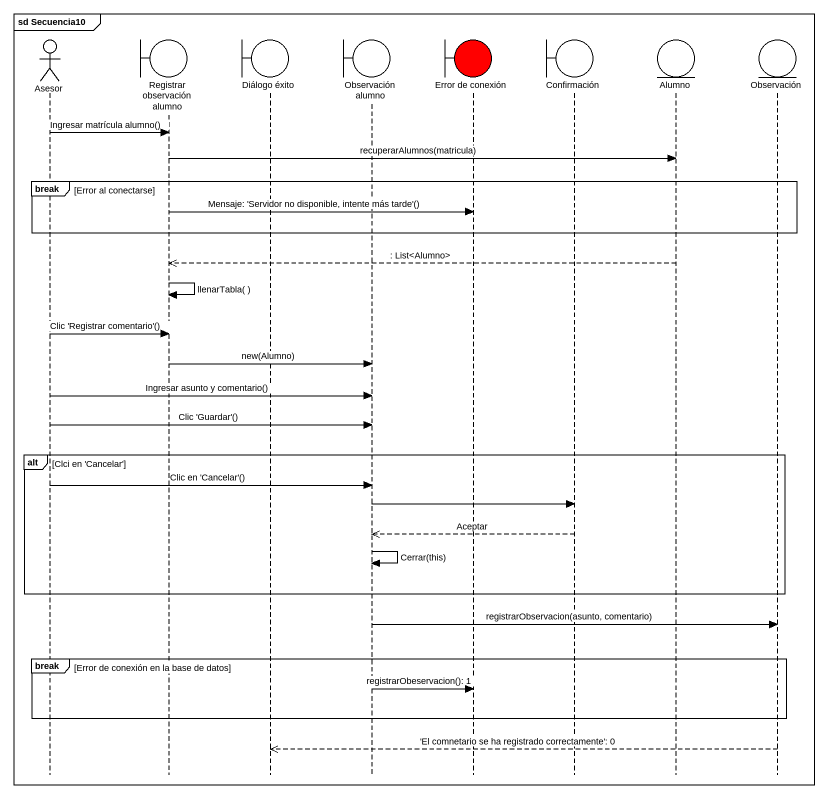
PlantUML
@startuml
mainframe sd Secuencia10
hide footbox
actor Asesor
boundary "Registrar observación alumno" as Registrar_observación_alumno
boundary "Diálogo éxito" as Diálogo_éxito
boundary "Observación alumno" as Observación_alumno
boundary "Error de conexión" as Error_de_conexión #FF0000
boundary Confirmación
entity Alumno
entity Observación

Asesor -> Registrar_observación_alumno : Ingresar matrícula alumno()
Registrar_observación_alumno -> Alumno : recuperarAlumnos(matricula)
break Error al conectarse
  Registrar_observación_alumno -> Error_de_conexión : Mensaje: 'Servidor no disponible, intente más tarde'()
end
Alumno -->> Registrar_observación_alumno : : List<Alumno>
Registrar_observación_alumno -> Registrar_observación_alumno : llenarTabla( )
Asesor -> Registrar_observación_alumno : Clic 'Registrar comentario'()
Registrar_observación_alumno -> Observación_alumno : new(Alumno)
Asesor -> Observación_alumno : Ingresar asunto y comentario()
Asesor -> Observación_alumno : Clic 'Guardar'()
alt Clci en 'Cancelar'
  Asesor -> Observación_alumno : Clic en 'Cancelar'()
  Observación_alumno -> Confirmación
  Confirmación -->> Observación_alumno : Aceptar
  Observación_alumno -> Observación_alumno : Cerrar(this)
end
Observación_alumno -> Observación : registrarObservacion(asunto, comentario)
break Error de conexión en la base de datos
  Observación_alumno -> Error_de_conexión : registrarObeservacion(): 1
end
Observación -->> Diálogo_éxito : 'El comnetario se ha registrado correctamente': 0
@enduml
